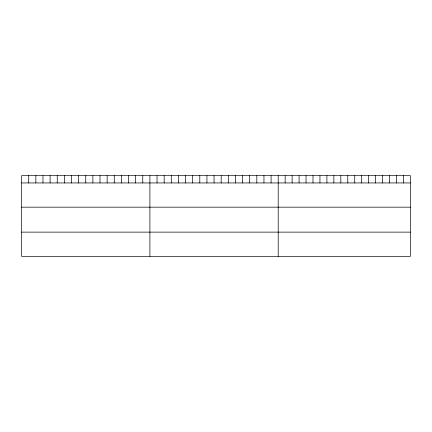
<?xml version="1.0" encoding="UTF-8"?>
<svg xmlns="http://www.w3.org/2000/svg" width="432" height="432" viewBox="0 0 432 432"><rect width="100%" height="100%" fill="white"/><g stroke="black" fill="none" stroke-linecap="round" stroke-linejoin="round"><path stroke-width="0.65" d="M410.4 182.947L410.4 256.343L21.6 256.343L21.6 175.657L410.4 175.657L410.4 182.947L21.6 182.947M21.6 207.166L410.4 207.166M21.6 232.124L410.4 232.124M403.445 175.657L403.445 182.947M396.484 175.657L396.484 182.947M389.529 175.657L389.529 182.947M382.568 175.657L382.568 182.947M375.613 175.657L375.613 182.947M368.653 175.657L368.653 182.947M361.697 175.657L361.697 182.947M354.742 175.657L354.742 182.947M347.782 175.657L347.782 182.947M340.826 175.657L340.826 182.947M333.866 175.657L333.866 182.947M326.911 175.657L326.911 182.947M319.955 175.657L319.955 182.947M312.995 175.657L312.995 182.947M306.04 175.657L306.04 182.947M299.079 175.657L299.079 182.947M292.124 175.657L292.124 182.947M285.163 175.657L285.163 182.947M278.208 175.657L278.208 256.343M271.08 175.657L271.08 182.947M263.952 175.657L263.952 182.947M256.824 175.657L256.824 182.947M249.696 175.657L249.696 182.947M242.568 175.657L242.568 182.947M235.44 175.657L235.44 182.947M228.312 175.657L228.312 182.947M221.184 175.657L221.184 182.947M214.056 175.657L214.056 182.947M206.928 175.657L206.928 182.947M199.8 175.657L199.8 182.947M192.672 175.657L192.672 182.947M185.544 175.657L185.544 182.947M178.416 175.657L178.416 182.947M171.288 175.657L171.288 182.947M164.16 175.657L164.16 182.947M157.032 175.657L157.032 182.947M149.904 175.657L149.904 256.343M142.776 175.657L142.776 182.947M135.648 175.657L135.648 182.947M128.52 175.657L128.52 182.947M121.392 175.657L121.392 182.947M114.264 175.657L114.264 182.947M107.136 175.657L107.136 182.947M100.008 175.657L100.008 182.947M92.88 175.657L92.88 182.947M85.752 175.657L85.752 182.947M78.624 175.657L78.624 182.947M71.496 175.657L71.496 182.947M64.368 175.657L64.368 182.947M57.24 175.657L57.24 182.947M50.112 175.657L50.112 182.947M42.984 175.657L42.984 182.947M35.856 175.657L35.856 182.947M28.728 175.657L28.728 182.947"/></g></svg>
